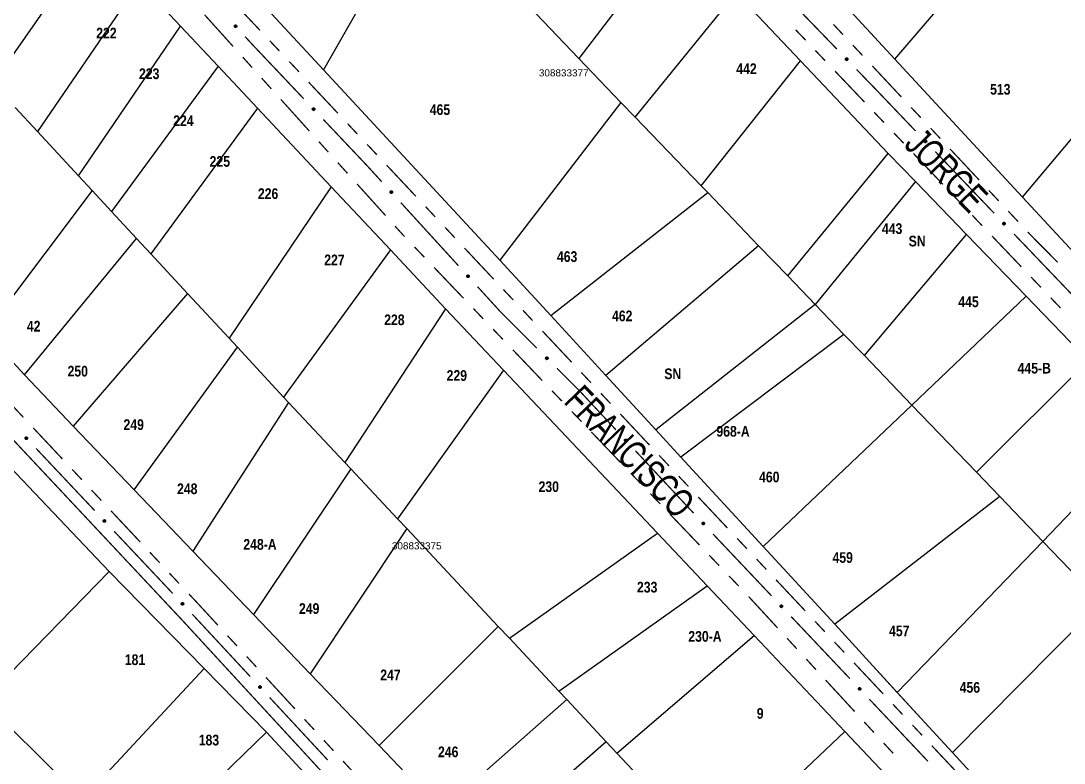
# Model space of a CAD drawing. Extents: x 201549 to 203722, y 4857623 to 4859778.
# Drawn here: x 202682.2 to 202828.9, y 4858633.9 to 4858738.3 of the extents above; entities that cross this region are included whole.
import ezdxf
from ezdxf.enums import TextEntityAlignment as Align

# ---------------------------------------------------------------- set-up
doc = ezdxf.new("R2010")
doc.units = 0
doc.header["$LTSCALE"] = 1.5
doc.header["$MEASUREMENT"] = 0
for name, color, linetype in [('CD-MALHA-LOTES', 40, 'CONTINUOUS'), ('CD_TXT_QUADRA', 1, 'CONTINUOUS'), ('RU-QUADRAS', 6, 'CONTINUOUS'), ('SV-EIXO-RUA-N-PAV', 6, 'CONTINUOUS'), ('SV-RUA-NAO-PAV-S-GUIA-C-GUIA', 7, 'CONTINUOUS'), ('SV-TXT-RUA-N-PAV-S-GUIA-C-GUIA', 7, 'CONTINUOUS'), ('Th_NmrPort', 1, 'CONTINUOUS')]:
    doc.layers.add(name, color=color, linetype=linetype)
doc.styles.add('ARIAL', font='ARIAL.TTF')
doc.styles.add('MONOTXT', font='ARIAL.TTF', dxfattribs={"height": 0.2})
doc.styles.get("Standard").update_dxf_attribs({"font": 'swisscbo.ttf'})

msp = doc.modelspace()

# ---------------------------------------------------------------- linework, layer by layer
at = {"layer": 'CD-MALHA-LOTES', "linetype": 'Continuous'}
for p, q in [((202738.72, 4858755.82), (202724.7, 4858731.38)), ((202805.09, 4858732.88), (202823.95, 4858754.97)), ((202692.71, 4858750.22), (202678.22, 4858729.47)), ((202774.41, 4858751.03), (202760.63, 4858732.98)), ((202698.84, 4858743.69), (202684.48, 4858722.71)), ((202704.61, 4858737.53), (202698.84, 4858743.69)), ((202795.18, 4858743.61), (202805.09, 4858732.88)), ((202768.54, 4858724.73), (202782.76, 4858742.21)), ((202791.82, 4858732.65), (202782.76, 4858742.21)), ((202716.23, 4858740.5), (202724.7, 4858731.38)), ((202760.63, 4858732.98), (202753.58, 4858740.34)), ((202690.27, 4858716.47), (202704.61, 4858737.53)), ((202709.91, 4858731.88), (202704.61, 4858737.53)), ((202823.01, 4858713.48), (202841.94, 4858736.02)), ((202766.55, 4858726.8), (202760.63, 4858732.98)), ((202777.84, 4858715.06), (202791.82, 4858732.65)), ((202804.15, 4858719.63), (202791.82, 4858732.65)), ((202805.09, 4858732.88), (202823.01, 4858713.48)), ((202709.91, 4858731.88), (202694.91, 4858711.47)), ((202715.45, 4858725.97), (202709.91, 4858731.88)), ((202724.7, 4858731.38), (202749.53, 4858704.62)), ((202766.55, 4858726.8), (202749.53, 4858704.62)), ((202768.54, 4858724.73), (202766.55, 4858726.8)), ((202684.48, 4858722.71), (202681.36, 4858726.09)), ((202715.45, 4858725.97), (202700.42, 4858705.51)), ((202725.8, 4858714.93), (202715.45, 4858725.97)), ((202777.84, 4858715.06), (202768.54, 4858724.73)), ((202690.27, 4858716.47), (202684.48, 4858722.71)), ((202790.01, 4858702.39), (202804.15, 4858719.63)), ((202807.98, 4858715.66), (202804.15, 4858719.63)), ((202692.18, 4858714.41), (202690.27, 4858716.47)), ((202725.8, 4858714.93), (202711.44, 4858693.63)), ((202734.13, 4858706.05), (202725.8, 4858714.93)), ((202778.75, 4858714.11), (202777.84, 4858715.06)), ((202807.98, 4858715.66), (202793.88, 4858698.37)), ((202815.15, 4858708.22), (202807.98, 4858715.66)), ((202692.18, 4858714.41), (202677.17, 4858694.47)), ((202694.91, 4858711.47), (202692.18, 4858714.41)), ((202756.69, 4858696.83), (202778.75, 4858714.11)), ((202778.75, 4858714.11), (202785.92, 4858706.65)), ((202823.01, 4858713.48), (202830.24, 4858705.67)), ((202698.44, 4858707.66), (202694.91, 4858711.47)), ((202682.66, 4858688.47), (202698.44, 4858707.66)), ((202698.44, 4858707.66), (202700.42, 4858705.51)), ((202800.79, 4858691.19), (202815.15, 4858708.22)), ((202823.53, 4858699.53), (202815.15, 4858708.22)), ((202734.13, 4858706.05), (202719.1, 4858685.37)), ((202741.89, 4858697.77), (202734.13, 4858706.05)), ((202785.92, 4858706.65), (202764.42, 4858688.42)), ((202790.01, 4858702.39), (202785.92, 4858706.65)), ((202700.42, 4858705.51), (202705.61, 4858699.92)), ((202749.53, 4858704.62), (202756.69, 4858696.83)), ((202793.88, 4858698.37), (202790.01, 4858702.39)), ((202705.61, 4858699.92), (202689.53, 4858681.28)), ((202705.61, 4858699.92), (202711.44, 4858693.63)), ((202793.88, 4858698.37), (202771.46, 4858680.76)), ((202793.88, 4858698.37), (202797.92, 4858694.17)), ((202823.53, 4858699.53), (202807.46, 4858684.24)), ((202832.26, 4858690.48), (202823.53, 4858699.53)), ((202741.89, 4858697.77), (202727.7, 4858676.17)), ((202750.03, 4858689.15), (202741.89, 4858697.77)), ((202756.69, 4858696.83), (202764.42, 4858688.42)), ((202677.17, 4858694.47), (202682.66, 4858688.47)), ((202797.92, 4858694.17), (202774.99, 4858676.93)), ((202800.79, 4858691.19), (202797.92, 4858694.17)), ((202711.44, 4858693.63), (202712.61, 4858692.36)), ((202698.11, 4858672.32), (202712.61, 4858692.36)), ((202712.61, 4858692.36), (202719.1, 4858685.37)), ((202807.46, 4858684.24), (202800.79, 4858691.19)), ((202832.26, 4858690.48), (202816.55, 4858674.79)), ((202689.53, 4858681.28), (202682.66, 4858688.47)), ((202750.03, 4858689.15), (202735.14, 4858668.24)), ((202771.68, 4858666.24), (202750.03, 4858689.15)), ((202764.42, 4858688.42), (202771.46, 4858680.76)), ((202719.1, 4858685.37), (202719.81, 4858684.6)), ((202719.81, 4858684.6), (202706.37, 4858663.7)), ((202719.81, 4858684.6), (202727.7, 4858676.17)), ((202786.56, 4858664.35), (202807.46, 4858684.24)), ((202807.46, 4858684.24), (202816.55, 4858674.79)), ((202694.57, 4858660.83), (202674.81, 4858681.62)), ((202689.53, 4858681.28), (202698.11, 4858672.32)), ((202771.46, 4858680.76), (202774.99, 4858676.93)), ((202825.89, 4858665.07), (202841.25, 4858681.16)), ((202774.99, 4858676.93), (202786.56, 4858664.35)), ((202728.55, 4858675.26), (202714.9, 4858654.79)), ((202727.7, 4858676.17), (202728.55, 4858675.26)), ((202728.55, 4858675.26), (202735.14, 4858668.24)), ((202816.55, 4858674.79), (202819.82, 4858671.38)), ((202706.37, 4858663.7), (202698.11, 4858672.32)), ((202819.82, 4858671.38), (202796.61, 4858653.42)), ((202825.89, 4858665.07), (202819.82, 4858671.38)), ((202735.14, 4858668.24), (202736.42, 4858666.87)), ((202736.42, 4858666.87), (202722.87, 4858646.46)), ((202749.31, 4858653.11), (202736.42, 4858666.87)), ((202750.87, 4858651.45), (202771.68, 4858666.24)), ((202778.68, 4858658.83), (202771.68, 4858666.24)), ((202825.89, 4858665.07), (202805.41, 4858643.84)), ((202832.54, 4858658.15), (202825.89, 4858665.07)), ((202714.9, 4858654.79), (202706.37, 4858663.7)), ((202796.61, 4858653.42), (202786.56, 4858664.35)), ((202676.85, 4858642.64), (202694.57, 4858660.83)), ((202707.94, 4858647.21), (202694.57, 4858660.83)), ((202757.84, 4858644.01), (202778.68, 4858658.83)), ((202785.31, 4858651.82), (202778.68, 4858658.83)), ((202813.18, 4858635.39), (202834.09, 4858656.54)), ((202722.87, 4858646.46), (202714.9, 4858654.79)), ((202749.31, 4858653.11), (202732.55, 4858636.36)), ((202750.87, 4858651.45), (202749.31, 4858653.11)), ((202796.61, 4858653.42), (202805.41, 4858643.84)), ((202757.84, 4858644.01), (202750.87, 4858651.45)), ((202765.99, 4858635.31), (202785.31, 4858651.82)), ((202798.06, 4858638.33), (202785.31, 4858651.82)), ((202707.94, 4858647.21), (202690.82, 4858628.83)), ((202716.7, 4858638.27), (202707.94, 4858647.21)), ((202722.87, 4858646.46), (202732.55, 4858636.36)), ((202758.94, 4858642.84), (202741.24, 4858627.28)), ((202758.94, 4858642.84), (202757.84, 4858644.01)), ((202764.49, 4858636.91), (202758.94, 4858642.84)), ((202805.41, 4858643.84), (202813.18, 4858635.39)), ((202677.58, 4858641.91), (202686.74, 4858632.86)), ((202716.7, 4858638.27), (202698.83, 4858620.89)), ((202725.02, 4858629.3), (202716.7, 4858638.27)), ((202779.49, 4858620.85), (202798.06, 4858638.33)), ((202803.77, 4858632.28), (202798.06, 4858638.33)), ((202764.49, 4858636.91), (202746.82, 4858621.44)), ((202765.99, 4858635.31), (202764.49, 4858636.91)), ((202732.55, 4858636.36), (202741.24, 4858627.28)), ((202772.4, 4858628.47), (202765.99, 4858635.31)), ((202813.18, 4858635.39), (202827.42, 4858619.9))]:
    msp.add_line(p, q, dxfattribs=at)
at = {"layer": 'RU-QUADRAS', "linetype": 'Continuous'}
for points in [[(202691.76, 4858854.16, 0.01, 0.01, 0), (202714.06, 4858882.27, 0.01, 0.01, 0), (202711.74, 4858884.62, 0.01, 0.01, 0), (202727.86, 4858902.33, 0.01, 0.01, 0), (202838.39, 4858783.5, 0.01, 0.01, 0), (202894.7, 4858723.5, 0.01, 0.01, 0), (202921.51, 4858692.53, 0.01, 0.01, 0), (202903.46, 4858666.12, 0.01, 0.01, 0), (202902.04, 4858667.88, 0.01, 0.01, 0), (202888.64, 4858647.32, 0.01, 0.01, 0), (202830.24, 4858705.67, 0.01, 0.01, 0), (202713, 4858831.99, 0.01, 0.01, 0)], [(202661.4, 4858799.58, 0.01, 0.01, 0), (202688.71, 4858841.53, 0.01, 0.01, 0), (202804.15, 4858719.63, 0.01, 0.01, 0), (202884.93, 4858635.86, 0.01, 0.01, 0), (202855.53, 4858589.33, 0.01, 0.01, 0.002334857)], [(202628.51, 4858747.6, 0.01, 0.01, 0), (202656.66, 4858788.67, 0.01, 0.01, 0.0019107617), (202823.41, 4858611.49, 0.01, 0.01, 0), (202825.02, 4858613.07, 0.01, 0.01, 0), (202852.56, 4858583.72, 0.01, 0.01, 0), (202823.87, 4858538.54, 0.01, 0.01, 0), (202760.3, 4858605.5, 0.01, 0.01, 0), (202761.22, 4858606.41, 0.01, 0.01, 0), (202682.66, 4858688.47, 0.01, 0.01, 0)], [(202595.46, 4858694.35, 0.01, 0.01, 0), (202622.38, 4858736.81, 0.01, 0.01, 0), (202694.57, 4858660.83, 0.01, 0.01, 0), (202716.7, 4858638.27, 0.01, 0.01, 0), (202765.13, 4858586.05, 0.01, 0.01, 0), (202784.57, 4858564.59, 0.01, 0.01, 0), (202792.21, 4858554.62, 0.01, 0.01, 0), (202814.98, 4858532.14, 0.01, 0.01, 0), (202788.85, 4858491.77, 0.01, 0.01, 0), (202763.69, 4858517.5, 0.01, 0.01, 0)]]:
    msp.add_lwpolyline(points, format="xyseb", close=True, dxfattribs=at)
at = {"layer": 'SV-EIXO-RUA-N-PAV', "const_width": 0.18}
for points in [[(202788.564899, 4858742.928287), (202796.9076, 4858734.302782)], [(202713.709566, 4858736.026513), (202714.386191, 4858735.290185)], [(202714.386191, 4858735.290185), (202714.63772, 4858735.016463)], [(202714.63772, 4858735.016463), (202721.947249, 4858727.300849)], [(202799.688501, 4858731.427614), (202801.774176, 4858729.271238)], [(202801.774176, 4858729.271238), (202802.264173, 4858728.76463)], [(202802.264173, 4858728.76463), (202807.994974, 4858722.767281)], [(202724.698227, 4858724.397038), (202730.200185, 4858718.589417)], [(202810.758405, 4858719.875318), (202817.666983, 4858712.645411)], [(202730.200185, 4858718.589417), (202730.815567, 4858717.939846)], [(202730.815567, 4858717.939846), (202732.90932, 4858715.646689)], [(202735.606397, 4858712.692747), (202743.697629, 4858703.830921)], [(202817.666983, 4858712.645411), (202818.095176, 4858712.197302)], [(202818.095176, 4858712.197302), (202819.049525, 4858711.200221)], [(202821.815353, 4858708.31055), (202830.112836, 4858699.641538)], [(202746.394707, 4858700.876979), (202749.091784, 4858697.923037)], [(202749.091784, 4858697.923037), (202749.689723, 4858697.268152)], [(202749.689723, 4858697.268152), (202754.719519, 4858692.238356)], [(202757.547946, 4858689.409929), (202760.376373, 4858686.581502)], [(202760.376373, 4858686.581502), (202760.924339, 4858686.033536)], [(202760.924339, 4858686.033536), (202765.852013, 4858680.749645)], [(202692.54325, 4858669.400349), (202684.31327, 4858678.133472)], [(202768.580114, 4858677.824331), (202776.764419, 4858669.048389)], [(202703.516556, 4858657.756186), (202695.286576, 4858666.489309)], [(202779.492521, 4858666.123075), (202779.573802, 4858666.035919)], [(202779.573802, 4858666.035919), (202787.7405, 4858657.406955)], [(202706.662593, 4858654.417815), (202706.259883, 4858654.845145)], [(202706.943493, 4858654.115307), (202706.662593, 4858654.417815)], [(202790.49004, 4858654.501781), (202798.738658, 4858645.78626)], [(202714.428455, 4858646.054579), (202706.943493, 4858654.115307)], [(202725.315673, 4858634.329883), (202717.15026, 4858643.123405)], [(202801.488197, 4858642.881087), (202802.862966, 4858641.4285)], [(202802.862966, 4858641.4285), (202803.391188, 4858640.870379)], [(202803.391188, 4858640.870379), (202809.722195, 4858634.151759)]]:
    msp.add_lwpolyline(points, dxfattribs=at)
at = {"layer": 'SV-EIXO-RUA-N-PAV'}
for points in [[(202712.340153, 4858737.679447), (202712.389042, 4858737.678075), (202712.430779, 4858737.666898), (202712.462907, 4858737.647557), (202712.486841, 4858737.623063), (202712.508505, 4858737.595247), (202712.524158, 4858737.562383), (202712.533453, 4858737.52206), (202712.53242, 4858737.473008), (202712.518161, 4858737.431004), (202712.500885, 4858737.398492), (202712.476781, 4858737.372064), (202712.449406, 4858737.351472), (202712.414731, 4858737.336341), (202712.373776, 4858737.327321), (202712.324477, 4858737.329553), (202712.283634, 4858737.34079), (202712.253049, 4858737.360314), (202712.226634, 4858737.384715), (202712.204858, 4858737.413378), (202712.189678, 4858737.445726), (202712.180671, 4858737.486979), (202712.183518, 4858737.535607), (202712.194261, 4858737.576471), (202712.21335, 4858737.607322), (202712.237959, 4858737.632787), (202712.265594, 4858737.654854), (202712.297974, 4858737.671965), (202712.340153, 4858737.679447)], [(202798.277285, 4858733.045005), (202798.326193, 4858733.044883), (202798.368203, 4858733.034777), (202798.400814, 4858733.016264), (202798.425367, 4858732.992389), (202798.447734, 4858732.965136), (202798.464223, 4858732.932683), (202798.474545, 4858732.892611), (202798.474767, 4858732.843548), (202798.461586, 4858732.801194), (202798.445146, 4858732.768251), (202798.421725, 4858732.741216), (202798.394885, 4858732.71993), (202798.360609, 4858732.703918), (202798.319897, 4858732.693854), (202798.270558, 4858732.694825), (202798.229441, 4858732.705015), (202798.198367, 4858732.72375), (202798.171337, 4858732.747468), (202798.148835, 4858732.775565), (202798.132834, 4858732.807515), (202798.122775, 4858732.848524), (202798.124378, 4858732.897209), (202798.134073, 4858732.938334), (202798.152367, 4858732.969663), (202798.176317, 4858732.995748), (202798.203379, 4858733.018515), (202798.235311, 4858733.036448), (202798.277285, 4858733.045005)], [(202723.303836, 4858726.028956), (202723.35274, 4858726.028328), (202723.394643, 4858726.017787), (202723.427061, 4858725.998937), (202723.451365, 4858725.97481), (202723.473449, 4858725.947326), (202723.4896, 4858725.914704), (202723.499507, 4858725.874527), (202723.499221, 4858725.825465), (202723.485602, 4858725.783249), (202723.468822, 4858725.750478), (202723.445122, 4858725.723687), (202723.418064, 4858725.702681), (202723.383623, 4858725.687024), (202723.34281, 4858725.677382), (202723.293483, 4858725.678864), (202723.252474, 4858725.689479), (202723.221596, 4858725.708536), (202723.194813, 4858725.732532), (202723.172603, 4858725.760861), (202723.156933, 4858725.792974), (202723.147299, 4858725.834085), (202723.149407, 4858725.882751), (202723.159527, 4858725.923774), (202723.178145, 4858725.954911), (202723.202363, 4858725.980747), (202723.22966, 4858726.003232), (202723.261776, 4858726.020833), (202723.303836, 4858726.028956)], [(202809.357014, 4858721.501229), (202809.405921, 4858721.500811), (202809.447868, 4858721.49045), (202809.480367, 4858721.47174), (202809.504774, 4858721.447717), (202809.526976, 4858721.420328), (202809.543268, 4858721.387776), (202809.553347, 4858721.347642), (202809.553271, 4858721.298579), (202809.539834, 4858721.256306), (202809.523195, 4858721.223463), (202809.499611, 4858721.19657), (202809.472643, 4858721.175448), (202809.43827, 4858721.159643), (202809.397498, 4858721.149826), (202809.348165, 4858721.151096), (202809.307111, 4858721.161535), (202809.276151, 4858721.180458), (202809.249266, 4858721.204339), (202809.226934, 4858721.232572), (202809.211126, 4858721.264618), (202809.201316, 4858721.305687), (202809.203214, 4858721.354362), (202809.213159, 4858721.395428), (202809.231642, 4858721.426644), (202809.255749, 4858721.452585), (202809.282949, 4858721.475187), (202809.314989, 4858721.492926), (202809.357014, 4858721.501229)], [(202734.242272, 4858714.350048), (202734.291156, 4858714.34852), (202734.332858, 4858714.33721), (202734.364924, 4858714.317766), (202734.388779, 4858714.293196), (202734.410354, 4858714.26531), (202734.425902, 4858714.232397), (202734.435068, 4858714.192044), (202734.433879, 4858714.142995), (202734.419486, 4858714.101038), (202734.402105, 4858714.068581), (202734.377917, 4858714.04223), (202734.350476, 4858714.021726), (202734.315754, 4858714.006705), (202734.274769, 4858713.997816), (202734.225478, 4858714.000205), (202734.184671, 4858714.011574), (202734.154149, 4858714.031195), (202734.127812, 4858714.05568), (202734.106128, 4858714.084413), (202734.091051, 4858714.116809), (202734.082176, 4858714.15809), (202734.085178, 4858714.206709), (202734.096052, 4858714.247539), (202734.115239, 4858714.278328), (202734.139929, 4858714.303714), (202734.167635, 4858714.325693), (202734.200069, 4858714.342701), (202734.242272, 4858714.350048)], [(202820.412614, 4858709.935299), (202820.461521, 4858709.934921), (202820.503477, 4858709.924595), (202820.535992, 4858709.905911), (202820.560419, 4858709.881909), (202820.582643, 4858709.854539), (202820.598962, 4858709.822), (202820.609074, 4858709.781874), (202820.60904, 4858709.732811), (202820.595637, 4858709.690527), (202820.579025, 4858709.65767), (202820.555464, 4858709.630758), (202820.528513, 4858709.609613), (202820.494154, 4858709.59378), (202820.45339, 4858709.583929), (202820.404056, 4858709.585158), (202820.362993, 4858709.595563), (202820.332018, 4858709.614461), (202820.305112, 4858709.638319), (202820.282758, 4858709.666534), (202820.266923, 4858709.698567), (202820.257079, 4858709.739627), (202820.258937, 4858709.788304), (202820.268847, 4858709.829378), (202820.287305, 4858709.86061), (202820.31139, 4858709.88657), (202820.338571, 4858709.909195), (202820.370596, 4858709.92696), (202820.412614, 4858709.935299)], [(202745.030582, 4858702.53428), (202745.079466, 4858702.532752), (202745.121167, 4858702.521442), (202745.153233, 4858702.501998), (202745.177089, 4858702.477428), (202745.198663, 4858702.449542), (202745.214212, 4858702.416629), (202745.223378, 4858702.376276), (202745.222189, 4858702.327228), (202745.207795, 4858702.28527), (202745.190415, 4858702.252813), (202745.166227, 4858702.226462), (202745.138786, 4858702.205958), (202745.104063, 4858702.190937), (202745.063079, 4858702.182048), (202745.013788, 4858702.184437), (202744.972981, 4858702.195806), (202744.942459, 4858702.215427), (202744.916122, 4858702.239912), (202744.894438, 4858702.268645), (202744.879361, 4858702.301041), (202744.870485, 4858702.342322), (202744.873488, 4858702.390941), (202744.884362, 4858702.431771), (202744.903549, 4858702.46256), (202744.928239, 4858702.487946), (202744.955944, 4858702.509925), (202744.988379, 4858702.526933), (202745.030582, 4858702.53428)], [(202756.109973, 4858691.003579), (202756.158877, 4858691.004272), (202756.201049, 4858690.994867), (202756.233964, 4858690.9769), (202756.258911, 4858690.953438), (202756.28173, 4858690.926561), (202756.298757, 4858690.894387), (202756.309745, 4858690.854493), (202756.310785, 4858690.805441), (202756.298311, 4858690.762873), (202756.282422, 4858690.72966), (202756.259456, 4858690.702238), (202756.232975, 4858690.680509), (202756.19897, 4858690.663927), (202756.158431, 4858690.653186), (202756.109082, 4858690.653335), (202756.067801, 4858690.662838), (202756.03642, 4858690.681053), (202756.008998, 4858690.704317), (202755.986032, 4858690.732036), (202755.969499, 4858690.763714), (202755.958759, 4858690.80455), (202755.95955, 4858690.853255), (202755.968559, 4858690.894536), (202755.986329, 4858690.926165), (202756.00984, 4858690.952646), (202756.036519, 4858690.97586), (202756.068148, 4858690.994323), (202756.109973, 4858691.003579)], [(202682.956665, 4858679.404764), (202682.907759, 4858679.405208), (202682.865817, 4858679.41559), (202682.833328, 4858679.434318), (202682.808933, 4858679.458354), (202682.786746, 4858679.485754), (202682.770472, 4858679.518315), (202682.760414, 4858679.558454), (202682.760515, 4858679.607517), (202682.773975, 4858679.649784), (202682.790631, 4858679.682618), (202682.814229, 4858679.709498), (202682.841209, 4858679.730606), (202682.87559, 4858679.746393), (202682.916367, 4858679.756188), (202682.965699, 4858679.754892), (202683.006748, 4858679.744432), (202683.037697, 4858679.725492), (202683.064571, 4858679.701597), (202683.086887, 4858679.673352), (202683.102678, 4858679.641298), (202683.112467, 4858679.600224), (202683.110542, 4858679.55155), (202683.100577, 4858679.510489), (202683.082076, 4858679.479282), (202683.057956, 4858679.453355), (202683.030744, 4858679.430767), (202682.998695, 4858679.413045), (202682.956665, 4858679.404764)], [(202767.198575, 4858679.467143), (202767.247473, 4858679.466131), (202767.289291, 4858679.455262), (202767.321561, 4858679.436158), (202767.345674, 4858679.41184), (202767.367542, 4858679.384184), (202767.383437, 4858679.351437), (202767.393028, 4858679.311183), (202767.392356, 4858679.262124), (202767.378407, 4858679.220017), (202767.36137, 4858679.187379), (202767.337461, 4858679.160774), (202767.310238, 4858679.139981), (202767.275676, 4858679.124595), (202767.234788, 4858679.115274), (202767.185474, 4858679.117143), (202767.14455, 4858679.12808), (202767.113822, 4858679.147378), (202767.087228, 4858679.171584), (202767.065242, 4858679.200086), (202767.049824, 4858679.232322), (202767.040513, 4858679.273507), (202767.043003, 4858679.322155), (202767.053445, 4858679.363097), (202767.072306, 4858679.394087), (202767.096727, 4858679.419732), (202767.124199, 4858679.442002), (202767.156452, 4858679.459351), (202767.198575, 4858679.467143)], [(202693.933342, 4858667.764767), (202693.884439, 4858667.765525), (202693.842565, 4858667.776175), (202693.810196, 4858667.795111), (202693.785956, 4858667.819302), (202693.763944, 4858667.846844), (202693.747878, 4858667.879508), (202693.738078, 4858667.919711), (202693.738493, 4858667.968772), (202693.752223, 4858668.010952), (202693.769089, 4858668.043679), (202693.792859, 4858668.070407), (202693.819973, 4858668.091342), (202693.854454, 4858668.106908), (202693.895293, 4858668.116443), (202693.944616, 4858668.114831), (202693.985597, 4858668.104108), (202694.016425, 4858668.08497), (202694.043145, 4858668.060904), (202694.065279, 4858668.032516), (202694.080865, 4858668.000362), (202694.090391, 4858667.959226), (202694.088155, 4858667.910565), (202694.077927, 4858667.86957), (202694.059227, 4858667.838482), (202694.034941, 4858667.812709), (202694.007585, 4858667.790296), (202693.975423, 4858667.772779), (202693.933342, 4858667.764767)], [(202778.110982, 4858667.765888), (202778.159879, 4858667.764875), (202778.201698, 4858667.754006), (202778.233967, 4858667.734902), (202778.258081, 4858667.710585), (202778.279948, 4858667.682929), (202778.295843, 4858667.650181), (202778.305434, 4858667.609927), (202778.304763, 4858667.560869), (202778.290813, 4858667.518762), (202778.273776, 4858667.486123), (202778.249868, 4858667.459519), (202778.222645, 4858667.438726), (202778.188083, 4858667.42334), (202778.147195, 4858667.414019), (202778.097881, 4858667.415888), (202778.056956, 4858667.426824), (202778.026229, 4858667.446122), (202777.999635, 4858667.470328), (202777.977649, 4858667.498831), (202777.962231, 4858667.531066), (202777.95292, 4858667.572251), (202777.95541, 4858667.620899), (202777.965852, 4858667.661841), (202777.984713, 4858667.692831), (202778.009133, 4858667.718477), (202778.036606, 4858667.740747), (202778.068859, 4858667.758095), (202778.110982, 4858667.765888)], [(202704.906648, 4858656.120604), (202704.857745, 4858656.121361), (202704.815871, 4858656.132012), (202704.783502, 4858656.150947), (202704.759262, 4858656.175138), (202704.737251, 4858656.20268), (202704.721185, 4858656.235344), (202704.711384, 4858656.275547), (202704.711799, 4858656.324609), (202704.725529, 4858656.366788), (202704.742396, 4858656.399515), (202704.766165, 4858656.426244), (202704.793279, 4858656.447178), (202704.827761, 4858656.462745), (202704.8686, 4858656.472279), (202704.917923, 4858656.470667), (202704.958904, 4858656.459944), (202704.989731, 4858656.440807), (202705.016451, 4858656.41674), (202705.038586, 4858656.388353), (202705.054172, 4858656.356198), (202705.063697, 4858656.315062), (202705.061461, 4858656.266402), (202705.051233, 4858656.225406), (202705.032533, 4858656.194318), (202705.008247, 4858656.168545), (202704.980892, 4858656.146132), (202704.948729, 4858656.128616), (202704.906648, 4858656.120604)], [(202789.096457, 4858656.13439), (202789.145361, 4858656.133737), (202789.187258, 4858656.123176), (202789.219667, 4858656.104309), (202789.243959, 4858656.08017), (202789.266029, 4858656.052675), (202789.282165, 4858656.020046), (202789.292051, 4858655.979864), (202789.291741, 4858655.930801), (202789.278101, 4858655.888593), (202789.261305, 4858655.85583), (202789.237592, 4858655.829051), (202789.210523, 4858655.808058), (202789.176075, 4858655.792418), (202789.135256, 4858655.782797), (202789.08593, 4858655.784303), (202789.044926, 4858655.794938), (202789.014058, 4858655.81401), (202788.987287, 4858655.838019), (202788.965091, 4858655.866359), (202788.949437, 4858655.898481), (202788.939824, 4858655.939596), (202788.941955, 4858655.988261), (202788.952096, 4858656.029279), (202788.970729, 4858656.060407), (202788.99496, 4858656.086231), (202789.022268, 4858656.108703), (202789.054393, 4858656.126288), (202789.096457, 4858656.13439)], [(202715.806459, 4858644.408799), (202715.757563, 4858644.409917), (202715.715768, 4858644.420875), (202715.68354, 4858644.440049), (202715.659479, 4858644.464418), (202715.637671, 4858644.492121), (202715.621846, 4858644.524903), (202715.612342, 4858644.565177), (202715.613119, 4858644.614234), (202715.627159, 4858644.656311), (202715.644266, 4858644.688913), (202715.668232, 4858644.715466), (202715.695499, 4858644.7362), (202715.730095, 4858644.751512), (202715.771003, 4858644.760745), (202715.820312, 4858644.75877), (202715.861213, 4858644.747745), (202715.891899, 4858644.728381), (202715.918441, 4858644.704118), (202715.940366, 4858644.675569), (202715.955714, 4858644.6433), (202715.964937, 4858644.602095), (202715.962342, 4858644.553452), (202715.951812, 4858644.512533), (202715.932884, 4858644.481584), (202715.908409, 4858644.455991), (202715.880889, 4858644.43378), (202715.848598, 4858644.416501), (202715.806459, 4858644.408799)], [(202800.094614, 4858644.513695), (202800.143518, 4858644.513043), (202800.185415, 4858644.502481), (202800.217824, 4858644.483615), (202800.242116, 4858644.459476), (202800.264186, 4858644.431981), (202800.280322, 4858644.399351), (202800.290209, 4858644.359169), (202800.289898, 4858644.310107), (202800.276258, 4858644.267899), (202800.259462, 4858644.235135), (202800.235749, 4858644.208356), (202800.20868, 4858644.187363), (202800.174232, 4858644.171724), (202800.133414, 4858644.162102), (202800.084087, 4858644.163608), (202800.043084, 4858644.174244), (202800.012215, 4858644.193315), (202799.985444, 4858644.217325), (202799.963249, 4858644.245665), (202799.947594, 4858644.277786), (202799.937981, 4858644.318902), (202799.940112, 4858644.367567), (202799.950253, 4858644.408584), (202799.968886, 4858644.439712), (202799.993117, 4858644.465537), (202800.020425, 4858644.488008), (202800.05255, 4858644.505593), (202800.094614, 4858644.513695)]]:
    msp.add_lwpolyline(points, close=True, dxfattribs=at)
for points in [[(202712.180671, 4858737.486979), (202712.373776, 4858737.327321)], [(202712.183518, 4858737.535607), (202712.414731, 4858737.336341)], [(202712.185819, 4858737.509501), (202712.391817, 4858737.333726)], [(202712.189621, 4858737.553763), (202712.428096, 4858737.346679)], [(202712.189678, 4858737.445726), (202712.324477, 4858737.329553)], [(202712.190652, 4858737.463908), (202712.343535, 4858737.333835)], [(202712.194261, 4858737.576471), (202712.449406, 4858737.351472)], [(202712.200673, 4858737.426787), (202712.299354, 4858737.339565)], [(202712.204858, 4858737.413378), (202712.283634, 4858737.34079)], [(202712.205588, 4858737.588821), (202712.460682, 4858737.363651)], [(202712.21335, 4858737.607322), (202712.476781, 4858737.372064)], [(202712.227094, 4858737.617849), (202712.485719, 4858737.384805)], [(202712.237959, 4858737.632787), (202712.500885, 4858737.398492)], [(202712.255146, 4858737.641773), (202712.50747, 4858737.419618)], [(202712.265594, 4858737.654854), (202712.518161, 4858737.431004)], [(202712.28488, 4858737.659831), (202712.522514, 4858737.45568)], [(202712.297974, 4858737.671965), (202712.53242, 4858737.473008)], [(202712.318308, 4858737.67387), (202712.529167, 4858737.498856)], [(202712.340153, 4858737.679447), (202712.533453, 4858737.52206)], [(202712.366753, 4858737.677617), (202712.523491, 4858737.547382)], [(202712.389042, 4858737.678075), (202712.524158, 4858737.562383)], [(202712.412862, 4858737.671806), (202712.509615, 4858737.584666)], [(202712.430779, 4858737.666898), (202712.508505, 4858737.595247)], [(202798.122775, 4858732.848524), (202798.319897, 4858732.693854)], [(202798.124378, 4858732.897209), (202798.360609, 4858732.703918)], [(202798.127345, 4858732.87117), (202798.337769, 4858732.700718)], [(202798.130014, 4858732.915515), (202798.373705, 4858732.714594)], [(202798.132834, 4858732.807515), (202798.270558, 4858732.694825)], [(202798.133343, 4858732.825715), (202798.2895, 4858732.699593)], [(202798.134073, 4858732.938334), (202798.394885, 4858732.71993)], [(202798.144309, 4858732.788862), (202798.245187, 4858732.704191)], [(202798.14508, 4858732.950969), (202798.405847, 4858732.732394)], [(202798.148835, 4858732.775565), (202798.229441, 4858732.705015)], [(202798.152367, 4858732.969663), (202798.421725, 4858732.741216)], [(202798.165838, 4858732.980538), (202798.430335, 4858732.75418)], [(202798.176317, 4858732.995748), (202798.445146, 4858732.768251)], [(202798.193269, 4858733.005171), (202798.451189, 4858732.789538)], [(202798.203379, 4858733.018515), (202798.461586, 4858732.801194)], [(202798.222532, 4858733.023983), (202798.465306, 4858732.825972)], [(202798.235311, 4858733.036448), (202798.474767, 4858732.843548)], [(202798.25559, 4858733.038872), (202798.470853, 4858732.869305)], [(202798.277285, 4858733.045005), (202798.474545, 4858732.892611)], [(202798.303923, 4858733.043856), (202798.463939, 4858732.91767)], [(202798.326193, 4858733.044883), (202798.464223, 4858732.932683)], [(202798.350166, 4858733.039226), (202798.449115, 4858732.954587)], [(202798.368203, 4858733.034777), (202798.447734, 4858732.965136)], [(202723.147299, 4858725.834085), (202723.34281, 4858725.677382)], [(202723.149407, 4858725.882751), (202723.383623, 4858725.687024)], [(202723.152104, 4858725.856683), (202723.360751, 4858725.684061)], [(202723.155232, 4858725.900998), (202723.396829, 4858725.697564)], [(202723.156933, 4858725.792974), (202723.293483, 4858725.678864)], [(202723.157631, 4858725.811168), (202723.312474, 4858725.683436)], [(202723.159527, 4858725.923774), (202723.418064, 4858725.702681)], [(202723.168214, 4858725.774204), (202723.26821, 4858725.688493)], [(202723.170665, 4858725.936294), (202723.429153, 4858725.71503)], [(202723.172603, 4858725.760861), (202723.252474, 4858725.689479)], [(202723.178145, 4858725.954911), (202723.445122, 4858725.723687)], [(202723.191727, 4858725.965646), (202723.453866, 4858725.736562)], [(202723.202363, 4858725.980747), (202723.468822, 4858725.750478)], [(202723.219411, 4858725.989994), (202723.475085, 4858725.771701)], [(202723.22966, 4858726.003232), (202723.485602, 4858725.783249)], [(202723.248868, 4858726.008502), (202723.489579, 4858725.807988)], [(202723.261776, 4858726.020833), (202723.499221, 4858725.825465)], [(202723.282079, 4858726.023048), (202723.495574, 4858725.85126)], [(202723.303836, 4858726.028956), (202723.499507, 4858725.874527)], [(202723.330461, 4858726.027531), (202723.489162, 4858725.899695)], [(202723.35274, 4858726.028328), (202723.4896, 4858725.914704)], [(202723.376653, 4858726.022422), (202723.47472, 4858725.936763)], [(202723.394643, 4858726.017787), (202723.473449, 4858725.947326)], [(202809.201316, 4858721.305687), (202809.397498, 4858721.149826)], [(202809.203214, 4858721.354362), (202809.43827, 4858721.159643)], [(202809.206024, 4858721.328305), (202809.415411, 4858721.156582)], [(202809.208962, 4858721.372634), (202809.45143, 4858721.17024)], [(202809.211126, 4858721.264618), (202809.348165, 4858721.151096)], [(202809.211746, 4858721.282815), (202809.367136, 4858721.155749)], [(202809.213159, 4858721.395428), (202809.472643, 4858721.175448)], [(202809.222488, 4858721.245896), (202809.322852, 4858721.160616)], [(202809.224242, 4858721.407995), (202809.483679, 4858721.187844)], [(202809.226934, 4858721.232572), (202809.307111, 4858721.161535)], [(202809.231642, 4858721.426644), (202809.499611, 4858721.19657)], [(202809.245178, 4858721.437438), (202809.508299, 4858721.209482)], [(202809.255749, 4858721.452585), (202809.523195, 4858721.223463)], [(202809.272758, 4858721.461904), (202809.529367, 4858721.244713)], [(202809.282949, 4858721.475187), (202809.539834, 4858721.256306)], [(202809.302135, 4858721.480539), (202809.543705, 4858721.281061)], [(202809.314989, 4858721.492926), (202809.553271, 4858721.298579)], [(202809.335282, 4858721.495227), (202809.549514, 4858721.324359)], [(202809.357014, 4858721.501229), (202809.553347, 4858721.347642)], [(202809.383644, 4858721.499919), (202809.542893, 4858721.372765)], [(202809.405921, 4858721.500811), (202809.543268, 4858721.387776)], [(202809.429858, 4858721.495008), (202809.528293, 4858721.409771)], [(202809.447868, 4858721.49045), (202809.526976, 4858721.420328)], [(202734.082176, 4858714.15809), (202734.274769, 4858713.997816)], [(202734.085178, 4858714.206709), (202734.315754, 4858714.006705)], [(202734.087396, 4858714.180596), (202734.292831, 4858714.004164)], [(202734.091051, 4858714.116809), (202734.225478, 4858714.000205)], [(202734.091339, 4858714.224846), (202734.329151, 4858714.017001)], [(202734.092084, 4858714.134987), (202734.24455, 4858714.004427)], [(202734.096052, 4858714.247539), (202734.350476, 4858714.021726)], [(202734.101985, 4858714.097834), (202734.200387, 4858714.010298)], [(202734.106128, 4858714.084413), (202734.184671, 4858714.011574)], [(202734.107418, 4858714.259852), (202734.361791, 4858714.033869)], [(202734.115239, 4858714.278328), (202734.377917, 4858714.04223)], [(202734.129017, 4858714.288812), (202734.386896, 4858714.054942)], [(202734.139929, 4858714.303714), (202734.402105, 4858714.068581)], [(202734.157145, 4858714.312646), (202734.408758, 4858714.089685)], [(202734.167635, 4858714.325693), (202734.419486, 4858714.101038)], [(202734.186937, 4858714.330609), (202734.423917, 4858714.125699)], [(202734.200069, 4858714.342701), (202734.433879, 4858714.142995)], [(202734.220409, 4858714.344541), (202734.430708, 4858714.168854)], [(202734.242272, 4858714.350048), (202734.435068, 4858714.192044)], [(202734.268866, 4858714.348133), (202734.425188, 4858714.217398)], [(202734.291156, 4858714.34852), (202734.425902, 4858714.232397)], [(202734.314956, 4858714.342175), (202734.411431, 4858714.254726)], [(202734.332858, 4858714.33721), (202734.410354, 4858714.26531)], [(202820.257079, 4858709.739627), (202820.45339, 4858709.583929)], [(202820.258937, 4858709.788304), (202820.494154, 4858709.59378)], [(202820.261768, 4858709.76225), (202820.471297, 4858709.5907)], [(202820.264669, 4858709.80658), (202820.507305, 4858709.604388)], [(202820.266923, 4858709.698567), (202820.404056, 4858709.585158)], [(202820.267527, 4858709.716764), (202820.423023, 4858709.589827)], [(202820.268847, 4858709.829378), (202820.528513, 4858709.609613)], [(202820.2783, 4858709.679855), (202820.378735, 4858709.594657)], [(202820.27992, 4858709.841955), (202820.53954, 4858709.622019)], [(202820.282758, 4858709.666534), (202820.362993, 4858709.595563)], [(202820.287305, 4858709.86061), (202820.555464, 4858709.630758)], [(202820.300832, 4858709.871415), (202820.564141, 4858709.643677)], [(202820.31139, 4858709.88657), (202820.579025, 4858709.65767)], [(202820.328391, 4858709.895904), (202820.58518, 4858709.678925)], [(202820.338571, 4858709.909195), (202820.595637, 4858709.690527)], [(202820.357752, 4858709.914563), (202820.599488, 4858709.715285)], [(202820.370596, 4858709.92696), (202820.60904, 4858709.732811)], [(202820.390888, 4858709.929279), (202820.605261, 4858709.758588)], [(202820.412614, 4858709.935299), (202820.609074, 4858709.781874)], [(202820.439246, 4858709.93401), (202820.5986, 4858709.806989)], [(202820.461521, 4858709.934921), (202820.598962, 4858709.822)], [(202820.485464, 4858709.929138), (202820.583969, 4858709.843983)], [(202820.503477, 4858709.924595), (202820.582643, 4858709.854539)], [(202744.870485, 4858702.342322), (202745.063079, 4858702.182048)], [(202744.873488, 4858702.390941), (202745.104063, 4858702.190937)], [(202744.875705, 4858702.364828), (202745.081141, 4858702.188396)], [(202744.879361, 4858702.301041), (202745.013788, 4858702.184437)], [(202744.879649, 4858702.409078), (202745.117461, 4858702.201233)], [(202744.880393, 4858702.319219), (202745.03286, 4858702.188659)], [(202744.884362, 4858702.431771), (202745.138786, 4858702.205958)], [(202744.890295, 4858702.282066), (202744.988697, 4858702.19453)], [(202744.894438, 4858702.268645), (202744.972981, 4858702.195806)], [(202744.895728, 4858702.444084), (202745.150101, 4858702.218101)], [(202744.903549, 4858702.46256), (202745.166227, 4858702.226462)], [(202744.917327, 4858702.473044), (202745.175205, 4858702.239174)], [(202744.928239, 4858702.487946), (202745.190415, 4858702.252813)], [(202744.945454, 4858702.496878), (202745.197068, 4858702.273917)], [(202744.955944, 4858702.509925), (202745.207795, 4858702.28527)], [(202744.975247, 4858702.514841), (202745.212227, 4858702.309931)], [(202744.988379, 4858702.526933), (202745.222189, 4858702.327228)], [(202745.008719, 4858702.528773), (202745.219018, 4858702.353086)], [(202745.030582, 4858702.53428), (202745.223378, 4858702.376276)], [(202745.057175, 4858702.532365), (202745.213497, 4858702.40163)], [(202745.079466, 4858702.532752), (202745.214212, 4858702.416629)], [(202745.103266, 4858702.526407), (202745.19974, 4858702.438958)], [(202745.121167, 4858702.521442), (202745.198663, 4858702.449542)], [(202755.958759, 4858690.80455), (202756.158431, 4858690.653186)], [(202755.95955, 4858690.853255), (202756.19897, 4858690.663927)], [(202755.962951, 4858690.827269), (202756.176186, 4858690.660348)], [(202755.964881, 4858690.871653), (202756.211886, 4858690.674821)], [(202755.968559, 4858690.894536), (202756.232975, 4858690.680509)], [(202755.969499, 4858690.763714), (202756.109082, 4858690.653335)], [(202755.969705, 4858690.78192), (202756.127943, 4858690.658418)], [(202755.979354, 4858690.907353), (202756.243726, 4858690.693153)], [(202755.981284, 4858690.745256), (202756.083559, 4858690.662277)], [(202755.986032, 4858690.732036), (202756.067801, 4858690.662838)], [(202755.986329, 4858690.926165), (202756.259456, 4858690.702238)], [(202755.999616, 4858690.937263), (202756.267848, 4858690.715345)], [(202756.00984, 4858690.952646), (202756.282422, 4858690.72966)], [(202756.026632, 4858690.96235), (202756.28811, 4858690.751045)], [(202756.036519, 4858690.97586), (202756.298311, 4858690.762873)], [(202756.055578, 4858690.981647), (202756.301618, 4858690.78771)], [(202756.068148, 4858690.994323), (202756.310785, 4858690.805441)], [(202756.088384, 4858690.997085), (202756.306443, 4858690.831128)], [(202756.109973, 4858691.003579), (202756.309745, 4858690.854493)], [(202756.136627, 4858691.002874), (202756.298724, 4858690.879372)], [(202756.158877, 4858691.004272), (202756.298757, 4858690.894387)], [(202756.18294, 4858690.999015), (202756.283286, 4858690.916036)], [(202756.201049, 4858690.994867), (202756.28173, 4858690.926561)], [(202682.956665, 4858679.404764), (202682.760414, 4858679.558454)], [(202682.998695, 4858679.413045), (202682.760515, 4858679.607517)], [(202682.9784, 4858679.410754), (202682.764259, 4858679.581736)], [(202683.011556, 4858679.425425), (202682.770091, 4858679.62503)], [(202682.907759, 4858679.405208), (202682.770472, 4858679.518315)], [(202682.930036, 4858679.406088), (202682.770854, 4858679.533326)], [(202683.030744, 4858679.430767), (202682.773975, 4858679.649784)], [(202683.040942, 4858679.444044), (202682.784448, 4858679.661371)], [(202682.883824, 4858679.411023), (202682.785435, 4858679.496312)], [(202682.865817, 4858679.41559), (202682.786746, 4858679.485754)], [(202683.057956, 4858679.453355), (202682.790631, 4858679.682618)], [(202683.068534, 4858679.468496), (202682.805535, 4858679.69659)], [(202683.082076, 4858679.479282), (202682.814229, 4858679.709498)], [(202683.089487, 4858679.497927), (202682.830166, 4858679.718216)], [(202683.100577, 4858679.510489), (202682.841209, 4858679.730606)], [(202683.104786, 4858679.533281), (202682.862424, 4858679.735803)], [(202683.110542, 4858679.55155), (202682.87559, 4858679.746393)], [(202683.107747, 4858679.577608), (202682.89845, 4858679.749442)], [(202683.112467, 4858679.600224), (202682.916367, 4858679.756188)], [(202683.102049, 4858679.623101), (202682.946725, 4858679.750249)], [(202683.102678, 4858679.641298), (202682.965699, 4858679.754892)], [(202683.091326, 4858679.660025), (202682.991007, 4858679.745359)], [(202683.086887, 4858679.673352), (202683.006748, 4858679.744432)], [(202767.043003, 4858679.322155), (202767.275676, 4858679.124595)], [(202767.045496, 4858679.296066), (202767.252781, 4858679.121812)], [(202767.048972, 4858679.340355), (202767.288964, 4858679.135032)], [(202767.053445, 4858679.363097), (202767.310238, 4858679.139981)], [(202767.06468, 4858679.375529), (202767.321424, 4858679.152243)], [(202767.072306, 4858679.394087), (202767.337461, 4858679.160774)], [(202767.085973, 4858679.404715), (202767.346305, 4858679.17358)], [(202767.096727, 4858679.419732), (202767.36137, 4858679.187379)], [(202767.113847, 4858679.428845), (202767.367799, 4858679.208552)], [(202767.124199, 4858679.442002), (202767.378407, 4858679.220017)], [(202767.143448, 4858679.447121), (202767.382578, 4858679.244724)], [(202767.156452, 4858679.459351), (202767.392356, 4858679.262124)], [(202767.176772, 4858679.461406), (202767.388913, 4858679.287948)], [(202767.198575, 4858679.467143), (202767.393028, 4858679.311183)], [(202767.225187, 4858679.465509), (202767.38288, 4858679.336431)], [(202767.247473, 4858679.466131), (202767.383437, 4858679.351437)], [(202767.271338, 4858679.460038), (202767.36873, 4858679.373612)], [(202767.289291, 4858679.455262), (202767.367542, 4858679.384184)], [(202767.040513, 4858679.273507), (202767.234788, 4858679.115274)], [(202767.049824, 4858679.232322), (202767.185474, 4858679.117143)], [(202767.050665, 4858679.250509), (202767.2045, 4858679.121566)], [(202767.060958, 4858679.213463), (202767.160278, 4858679.12697)], [(202767.065242, 4858679.200086), (202767.14455, 4858679.12808)], [(202693.933342, 4858667.764767), (202693.738078, 4858667.919711)], [(202693.975423, 4858667.772779), (202693.738493, 4858667.968772)], [(202693.955114, 4858667.770619), (202693.742071, 4858667.942967)], [(202693.884439, 4858667.765525), (202693.747878, 4858667.879508)], [(202693.988363, 4858667.785077), (202693.748181, 4858667.986224)], [(202693.906721, 4858667.766262), (202693.748357, 4858667.894516)], [(202694.007585, 4858667.790296), (202693.752223, 4858668.010952)], [(202693.860542, 4858667.771493), (202693.762701, 4858667.85741)], [(202694.017868, 4858667.803508), (202693.76277, 4858668.022472)], [(202693.842565, 4858667.776175), (202693.763944, 4858667.846844)], [(202694.034941, 4858667.812709), (202693.769089, 4858668.043679)], [(202694.045616, 4858667.827782), (202693.784082, 4858668.057555)], [(202694.059227, 4858667.838482), (202693.792859, 4858668.070407)], [(202694.066756, 4858667.857079), (202693.808851, 4858668.079022)], [(202694.077927, 4858667.86957), (202693.819973, 4858668.091342)], [(202694.082281, 4858667.892334), (202693.841221, 4858668.096403)], [(202694.088155, 4858667.910565), (202693.854454, 4858668.106908)], [(202694.085526, 4858667.936641), (202693.877334, 4858668.109811)], [(202694.090391, 4858667.959226), (202693.895293, 4858668.116443)], [(202694.08012, 4858667.98217), (202693.925613, 4858668.110309)], [(202694.080865, 4858668.000362), (202693.944616, 4858668.114831)], [(202694.069633, 4858668.019162), (202693.969863, 4858668.105136)], [(202694.065279, 4858668.032516), (202693.985597, 4858668.104108)], [(202777.95292, 4858667.572251), (202778.147195, 4858667.414019)], [(202777.95541, 4858667.620899), (202778.188083, 4858667.42334)], [(202777.957902, 4858667.59481), (202778.165188, 4858667.420557)], [(202777.961378, 4858667.6391), (202778.201371, 4858667.433776)], [(202777.963071, 4858667.549254), (202778.116907, 4858667.42031)], [(202777.965852, 4858667.661841), (202778.222645, 4858667.438726)], [(202777.977087, 4858667.674274), (202778.233831, 4858667.450987)], [(202777.984713, 4858667.692831), (202778.249868, 4858667.459519)], [(202777.99838, 4858667.70346), (202778.258712, 4858667.472325)], [(202778.009133, 4858667.718477), (202778.273776, 4858667.486123)], [(202778.026254, 4858667.727589), (202778.280206, 4858667.507297)], [(202778.036606, 4858667.740747), (202778.290813, 4858667.518762)], [(202778.055855, 4858667.745865), (202778.294984, 4858667.543468)], [(202778.068859, 4858667.758095), (202778.304763, 4858667.560869)], [(202778.089179, 4858667.76015), (202778.301319, 4858667.586693)], [(202778.110982, 4858667.765888), (202778.305434, 4858667.609927)], [(202778.137594, 4858667.764254), (202778.295287, 4858667.635176)], [(202778.159879, 4858667.764875), (202778.295843, 4858667.650181)], [(202778.183745, 4858667.758782), (202778.281137, 4858667.672356)], [(202778.201698, 4858667.754006), (202778.279948, 4858667.682929)], [(202777.962231, 4858667.531066), (202778.097881, 4858667.415888)], [(202777.973364, 4858667.512208), (202778.072685, 4858667.425714)], [(202777.977649, 4858667.498831), (202778.056956, 4858667.426824)], [(202704.906648, 4858656.120604), (202704.711384, 4858656.275547)], [(202704.948729, 4858656.128616), (202704.711799, 4858656.324609)], [(202704.928421, 4858656.126455), (202704.715378, 4858656.298803)], [(202704.857745, 4858656.121361), (202704.721185, 4858656.235344)], [(202704.961669, 4858656.140913), (202704.721487, 4858656.34206)], [(202704.880027, 4858656.122099), (202704.721663, 4858656.250353)], [(202704.980892, 4858656.146132), (202704.725529, 4858656.366788)], [(202704.833849, 4858656.127329), (202704.736007, 4858656.213246)], [(202704.991175, 4858656.159344), (202704.736077, 4858656.378308)], [(202704.815871, 4858656.132012), (202704.737251, 4858656.20268)], [(202705.008247, 4858656.168545), (202704.742396, 4858656.399515)], [(202705.018923, 4858656.183618), (202704.757388, 4858656.413392)], [(202705.032533, 4858656.194318), (202704.766165, 4858656.426244)], [(202705.040063, 4858656.212915), (202704.782157, 4858656.434859)], [(202705.051233, 4858656.225406), (202704.793279, 4858656.447178)], [(202705.055588, 4858656.24817), (202704.814527, 4858656.452239)], [(202705.061461, 4858656.266402), (202704.827761, 4858656.462745)], [(202705.058833, 4858656.292477), (202704.85064, 4858656.465647)], [(202705.063697, 4858656.315062), (202704.8686, 4858656.472279)], [(202705.053426, 4858656.338006), (202704.89892, 4858656.466146)], [(202705.054172, 4858656.356198), (202704.917923, 4858656.470667)], [(202705.04294, 4858656.374998), (202704.943169, 4858656.460972)], [(202705.038586, 4858656.388353), (202704.958904, 4858656.459944)], [(202788.939824, 4858655.939596), (202789.135256, 4858655.782797)], [(202788.941955, 4858655.988261), (202789.176075, 4858655.792418)], [(202788.94464, 4858655.962191), (202789.153202, 4858655.789467)], [(202788.94779, 4858656.006505), (202789.189286, 4858655.802952)], [(202788.949437, 4858655.898481), (202789.08593, 4858655.784303)], [(202788.950144, 4858655.916674), (202789.104924, 4858655.788865)], [(202788.952096, 4858656.029279), (202789.210523, 4858655.808058)], [(202788.960709, 4858655.879705), (202789.060663, 4858655.793944)], [(202788.96324, 4858656.041793), (202789.221619, 4858655.820401)], [(202788.965091, 4858655.866359), (202789.044926, 4858655.794938)], [(202788.970729, 4858656.060407), (202789.237592, 4858655.829051)], [(202788.984317, 4858656.071135), (202789.246342, 4858655.841921)], [(202788.99496, 4858656.086231), (202789.261305, 4858655.85583)], [(202789.012013, 4858656.095469), (202789.267579, 4858655.87705)], [(202789.022268, 4858656.108703), (202789.278101, 4858655.888593)], [(202789.041479, 4858656.113963), (202789.28209, 4858655.913329)], [(202789.054393, 4858656.126288), (202789.291741, 4858655.930801)], [(202789.074697, 4858656.128492), (202789.288107, 4858655.956599)], [(202789.096457, 4858656.13439), (202789.292051, 4858655.979864)], [(202789.123081, 4858656.132952), (202789.281719, 4858656.005036)], [(202789.145361, 4858656.133737), (202789.282165, 4858656.020046)], [(202789.169271, 4858656.12782), (202789.267295, 4858656.042112)], [(202789.187258, 4858656.123176), (202789.266029, 4858656.052675)], [(202715.806459, 4858644.408799), (202715.612342, 4858644.565177)], [(202715.848598, 4858644.416501), (202715.613119, 4858644.614234)], [(202715.828274, 4858644.41449), (202715.616507, 4858644.588403)], [(202715.757563, 4858644.409917), (202715.621846, 4858644.524903)], [(202715.77985, 4858644.41049), (202715.622435, 4858644.539907)], [(202715.861629, 4858644.428703), (202715.622935, 4858644.631614)], [(202715.880889, 4858644.43378), (202715.627159, 4858644.656311)], [(202715.733711, 4858644.416061), (202715.636505, 4858644.502696)], [(202715.715768, 4858644.420875), (202715.637671, 4858644.492121)], [(202715.891269, 4858644.446915), (202715.637791, 4858644.667753)], [(202715.908409, 4858644.455991), (202715.644266, 4858644.688913)], [(202715.919195, 4858644.470985), (202715.65936, 4858644.702679)], [(202715.932884, 4858644.481584), (202715.668232, 4858644.715466)], [(202715.94055, 4858644.500125), (202715.684287, 4858644.723963)], [(202715.951812, 4858644.512533), (202715.695499, 4858644.7362)], [(202715.956335, 4858644.535265), (202715.716784, 4858644.741104)], [(202715.962342, 4858644.553452), (202715.730095, 4858644.751512)], [(202715.959906, 4858644.579547), (202715.752995, 4858644.754246)], [(202715.964937, 4858644.602095), (202715.771003, 4858644.760745)], [(202715.954835, 4858644.625114), (202715.801277, 4858644.754389)], [(202715.955714, 4858644.6433), (202715.820312, 4858644.75877)], [(202715.944621, 4858644.662182), (202715.845487, 4858644.748889)], [(202715.940366, 4858644.675569), (202715.861213, 4858644.747745)], [(202799.937981, 4858644.318902), (202800.133414, 4858644.162102)], [(202799.940112, 4858644.367567), (202800.174232, 4858644.171724)], [(202799.942797, 4858644.341497), (202800.151359, 4858644.168772)], [(202799.945947, 4858644.385811), (202800.187443, 4858644.182257)], [(202799.947594, 4858644.277786), (202800.084087, 4858644.163608)], [(202799.948301, 4858644.29598), (202800.103081, 4858644.168171)], [(202799.950253, 4858644.408584), (202800.20868, 4858644.187363)], [(202799.958866, 4858644.25901), (202800.05882, 4858644.17325)], [(202799.961397, 4858644.421099), (202800.219776, 4858644.199707)], [(202799.963249, 4858644.245665), (202800.043084, 4858644.174244)], [(202799.968886, 4858644.439712), (202800.235749, 4858644.208356)], [(202799.982474, 4858644.450441), (202800.244499, 4858644.221227)], [(202799.993117, 4858644.465537), (202800.259462, 4858644.235135)], [(202800.01017, 4858644.474775), (202800.265736, 4858644.256356)], [(202800.020425, 4858644.488008), (202800.276258, 4858644.267899)], [(202800.039636, 4858644.493268), (202800.280247, 4858644.292635)], [(202800.05255, 4858644.505593), (202800.289898, 4858644.310107)], [(202800.072854, 4858644.507798), (202800.286264, 4858644.335905)], [(202800.094614, 4858644.513695), (202800.290209, 4858644.359169)], [(202800.121238, 4858644.512257), (202800.279876, 4858644.384342)], [(202800.143518, 4858644.513043), (202800.280322, 4858644.399351)], [(202800.167428, 4858644.507125), (202800.265453, 4858644.421418)], [(202800.185415, 4858644.502481), (202800.264186, 4858644.431981)]]:
    msp.add_lwpolyline(points, dxfattribs=at)
at = {"layer": 'SV-RUA-NAO-PAV-S-GUIA-C-GUIA', "const_width": 0.18}
for points in [[(202823.685545, 4858534.622705), (202819.781804, 4858537.563798), (202816.227273, 4858539.351122), (202811.472569, 4858541.483855), (202806.05825, 4858545.616243), (202780.797, 4858573.344238), (202750.675664, 4858604.255791), (202704.826679, 4858654.024432), (202644.420539, 4858718.449989), (202621.938144, 4858742.608247), (202606.226804, 4858716.257732), (202597.938144, 4858701.721649), (202592.494845, 4858691.701031), (202597.19088, 4858686.22921), (202626.922861, 4858655.55452), (202658.653185, 4858620.052414), (202675.208997, 4858601.328669), (202694.840485, 4858582.874966), (202722.65191, 4858554.058444), (202750.286622, 4858528.208144), (202773.621695, 4858501.947789), (202792.575485, 4858485.297679)], [(202711.668217, 4858741.280142), (202715.108375, 4858737.651739)], [(202712.017874, 4858734.654818), (202708.000454, 4858739.111311)], [(202715.108375, 4858737.651739), (202715.423966, 4858737.31888)], [(202715.423966, 4858737.31888), (202715.794588, 4858736.924342)], [(202792.517195, 4858735.546456), (202791.138106, 4858736.994942)], [(202796.423002, 4858737.77113), (202797.79029, 4858736.311499)], [(202717.163929, 4858735.466637), (202718.533271, 4858734.008932)], [(202795.275375, 4858732.649484), (202793.896285, 4858734.09797)], [(202799.157578, 4858734.851867), (202800.524865, 4858733.392235)], [(202714.696154, 4858731.683822), (202713.357014, 4858733.16932)], [(202719.902613, 4858732.551227), (202721.271954, 4858731.093522)], [(202800.791733, 4858726.85554), (202796.654464, 4858731.200998)], [(202801.892153, 4858731.932604), (202805.994016, 4858727.553709)], [(202717.374434, 4858728.712826), (202716.035294, 4858730.198324)], [(202722.641296, 4858729.635818), (202726.749321, 4858725.262703)], [(202722.730994, 4858722.770834), (202718.713574, 4858727.227328)], [(202803.549912, 4858723.958568), (202802.170823, 4858725.407054)], [(202807.361304, 4858726.094078), (202808.728592, 4858724.634446)], [(202728.118663, 4858723.804998), (202729.488004, 4858722.347293)], [(202806.308092, 4858721.061596), (202804.929002, 4858722.510082)], [(202810.095879, 4858723.174814), (202811.463167, 4858721.715183)], [(202725.409273, 4858719.799838), (202724.070133, 4858721.285336)], [(202730.857346, 4858720.889589), (202732.226688, 4858719.431884)], [(202811.82445, 4858715.267652), (202807.687181, 4858719.61311)], [(202812.830455, 4858720.255551), (202816.932318, 4858715.876657)], [(202728.087553, 4858716.828842), (202726.748413, 4858718.31434)], [(202733.596029, 4858717.974179), (202737.704055, 4858713.601064)], [(202733.444113, 4858710.88685), (202729.426693, 4858715.343344)], [(202818.299606, 4858714.417025), (202819.666893, 4858712.957393)], [(202814.58263, 4858712.37068), (202813.20354, 4858713.819166)], [(202739.073396, 4858712.14336), (202740.442738, 4858710.685655)], [(202821.034181, 4858711.497762), (202822.401469, 4858710.03813)], [(202817.340809, 4858709.473708), (202815.961719, 4858710.922194)], [(202735.84906, 4858708.21906), (202734.783253, 4858709.401352)], [(202741.81208, 4858709.22795), (202743.181421, 4858707.770245)], [(202823.768756, 4858708.578499), (202824.228629, 4858708.087567)], [(202736.13119, 4858707.924022), (202735.84906, 4858708.21906)], [(202822.857168, 4858703.679764), (202818.719899, 4858708.025222)], [(202824.228629, 4858708.087567), (202827.979248, 4858704.304287)], [(202738.89567, 4858705.033062), (202737.51343, 4858706.478542)], [(202744.550763, 4858706.31254), (202748.658788, 4858701.939426)], [(202744.424631, 4858699.251142), (202740.27791, 4858703.587582)], [(202825.615347, 4858700.782792), (202824.236257, 4858702.231278)], [(202750.02813, 4858700.481721), (202751.397471, 4858699.024016)], [(202828.373526, 4858697.88582), (202826.994437, 4858699.334306)], [(202747.189111, 4858696.360182), (202745.806871, 4858697.805662)], [(202752.766813, 4858697.566311), (202754.136155, 4858696.108607)], [(202749.953591, 4858693.469222), (202748.571351, 4858694.914702)], [(202755.505496, 4858694.650902), (202759.613521, 4858690.277787)], [(202755.482551, 4858687.687302), (202751.335831, 4858692.023742)], [(202760.982863, 4858688.820082), (202762.352205, 4858687.362378)], [(202758.247031, 4858684.796342), (202756.864791, 4858686.241822)], [(202763.721546, 4858685.904673), (202765.090888, 4858684.446968)], [(202681.163207, 4858683.954625), (202682.531176, 4858682.495632)], [(202761.011511, 4858681.905382), (202759.629271, 4858683.350862)], [(202766.46023, 4858682.989263), (202770.568255, 4858678.616149)], [(202683.899145, 4858681.036639), (202688.003051, 4858676.659659)], [(202766.540472, 4858676.123463), (202762.393752, 4858680.459902)], [(202771.937596, 4858677.158444), (202773.306938, 4858675.700739)], [(202689.37102, 4858675.200666), (202690.738989, 4858673.741673)], [(202769.304952, 4858673.232503), (202767.922712, 4858674.677983)], [(202774.67628, 4858674.243034), (202776.045621, 4858672.785329)], [(202692.106958, 4858672.282679), (202693.474927, 4858670.823686)], [(202772.069432, 4858670.341543), (202770.687192, 4858671.787023)], [(202777.414963, 4858671.327624), (202781.522988, 4858666.95451)], [(202694.842895, 4858669.364693), (202698.946802, 4858664.987713)], [(202777.598392, 4858664.559623), (202773.451672, 4858668.896063)], [(202782.89233, 4858665.496805), (202784.261672, 4858664.0391)], [(202700.314771, 4858663.52872), (202701.682739, 4858662.069726)], [(202780.362872, 4858661.668663), (202778.980632, 4858663.114143)], [(202785.631013, 4858662.581395), (202787.000355, 4858661.123691)], [(202703.050708, 4858660.610733), (202704.418677, 4858659.15174)], [(202783.127353, 4858658.777703), (202781.745113, 4858660.223183)], [(202788.369697, 4858659.665986), (202792.477722, 4858655.292871)], [(202705.786646, 4858657.692747), (202707.154615, 4858656.233753)], [(202788.569723, 4858652.914477), (202784.502658, 4858657.325711)], [(202707.154615, 4858656.233753), (202707.177538, 4858656.209305)], [(202707.177538, 4858656.209305), (202709.865035, 4858653.292052)], [(202793.847063, 4858653.835166), (202795.216405, 4858652.377462)], [(202711.220138, 4858651.821101), (202712.575241, 4858650.35015)], [(202791.281099, 4858649.973655), (202789.925411, 4858651.444066)], [(202796.585747, 4858650.919757), (202797.955088, 4858649.462052)], [(202713.930343, 4858648.879198), (202715.285446, 4858647.408247)], [(202793.992475, 4858647.032832), (202792.636787, 4858648.503243)], [(202799.32443, 4858648.004347), (202803.432455, 4858643.631233)], [(202716.640548, 4858645.937296), (202720.705856, 4858641.524443)], [(202799.415228, 4858641.151187), (202795.348164, 4858645.562421)], [(202804.801797, 4858642.173528), (202806.171138, 4858640.715823)], [(202722.060958, 4858640.053492), (202723.416061, 4858638.582541)], [(202802.126605, 4858638.210364), (202800.770916, 4858639.680775)], [(202807.54048, 4858639.258118), (202808.909822, 4858637.800413)], [(202724.771164, 4858637.11159), (202726.126266, 4858635.640639)], [(202804.837981, 4858635.269541), (202803.482293, 4858636.739953)], [(202810.279163, 4858636.342708), (202814.387188, 4858631.969594)], [(202727.481369, 4858634.169688), (202731.546676, 4858629.756835)]]:
    msp.add_lwpolyline(points, dxfattribs=at)

# ---------------------------------------------------------------- texts
at = {"layer": 'CD_TXT_QUADRA', "color": 7, "linetype": 'Continuous', "style": 'MONOTXT'}
for s, p in [('308833377', (202755.01, 4858730.45)), ('308833375', (202734.34, 4858663.95))]:
    msp.add_text(s, height=1, dxfattribs=at).set_placement(p)
at = {"layer": 'SV-TXT-RUA-N-PAV-S-GUIA-C-GUIA', "style": 'ARIAL', "width": 0.7}
for s, p in [('JORGE', (202806.213865, 4858720.717211)), ('FRANCISCO', (202758.364662, 4858684.597228))]:
    msp.add_text(s, height=4, rotation=314, dxfattribs=at).set_placement(p)
at = {"layer": 'Th_NmrPort', "color": 1}
for s, p in [('222', (202692.758554, 4858736.537271)), ('442', (202782.778554, 4858731.527271)), ('223', (202698.778554, 4858730.827271)), ('513', (202818.468554, 4858728.637271)), ('465', (202739.668554, 4858725.777271)), ('224', (202703.588554, 4858724.217271)), ('225', (202708.708554, 4858718.497271)), ('226', (202715.498554, 4858713.967271)), ('443', (202803.258554, 4858709.047271)), ('SN', (202807.018554, 4858707.297271)), ('463', (202757.548554, 4858705.117271)), ('227', (202724.828554, 4858704.647271)), ('445', (202813.998554, 4858698.757271)), ('228', (202733.258554, 4858696.227271)), ('462', (202765.298554, 4858696.777271)), ('42', (202683.008554, 4858695.327271)), ('250', (202688.728554, 4858689.007271)), ('445-B', (202822.338554, 4858689.427271)), ('229', (202742.038554, 4858688.397271)), ('SN', (202772.648554, 4858688.637271)), ('249', (202696.598554, 4858681.487271)), ('968-A', (202779.978554, 4858680.547271)), ('460', (202785.978554, 4858674.127271)), ('230', (202754.968554, 4858672.767271)), ('248', (202704.128554, 4858672.467271)), ('248-A', (202713.448554, 4858664.647271)), ('459', (202796.308554, 4858662.807271)), ('233', (202768.808554, 4858658.637271)), ('249', (202721.278554, 4858655.627271)), ('457', (202804.258554, 4858652.487271)), ('230-A', (202776.028554, 4858651.717271)), ('181', (202696.778554, 4858648.437271)), ('247', (202732.708554, 4858646.297271)), ('456', (202814.188554, 4858644.547271)), ('9', (202785.658554, 4858640.887271)), ('183', (202707.178554, 4858637.137271)), ('246', (202740.828554, 4858635.477271))]:
    msp.add_text(s, height=1.5, dxfattribs=at).set_placement(p, align=Align.MIDDLE_LEFT)

doc.saveas('drawing.dxf')
